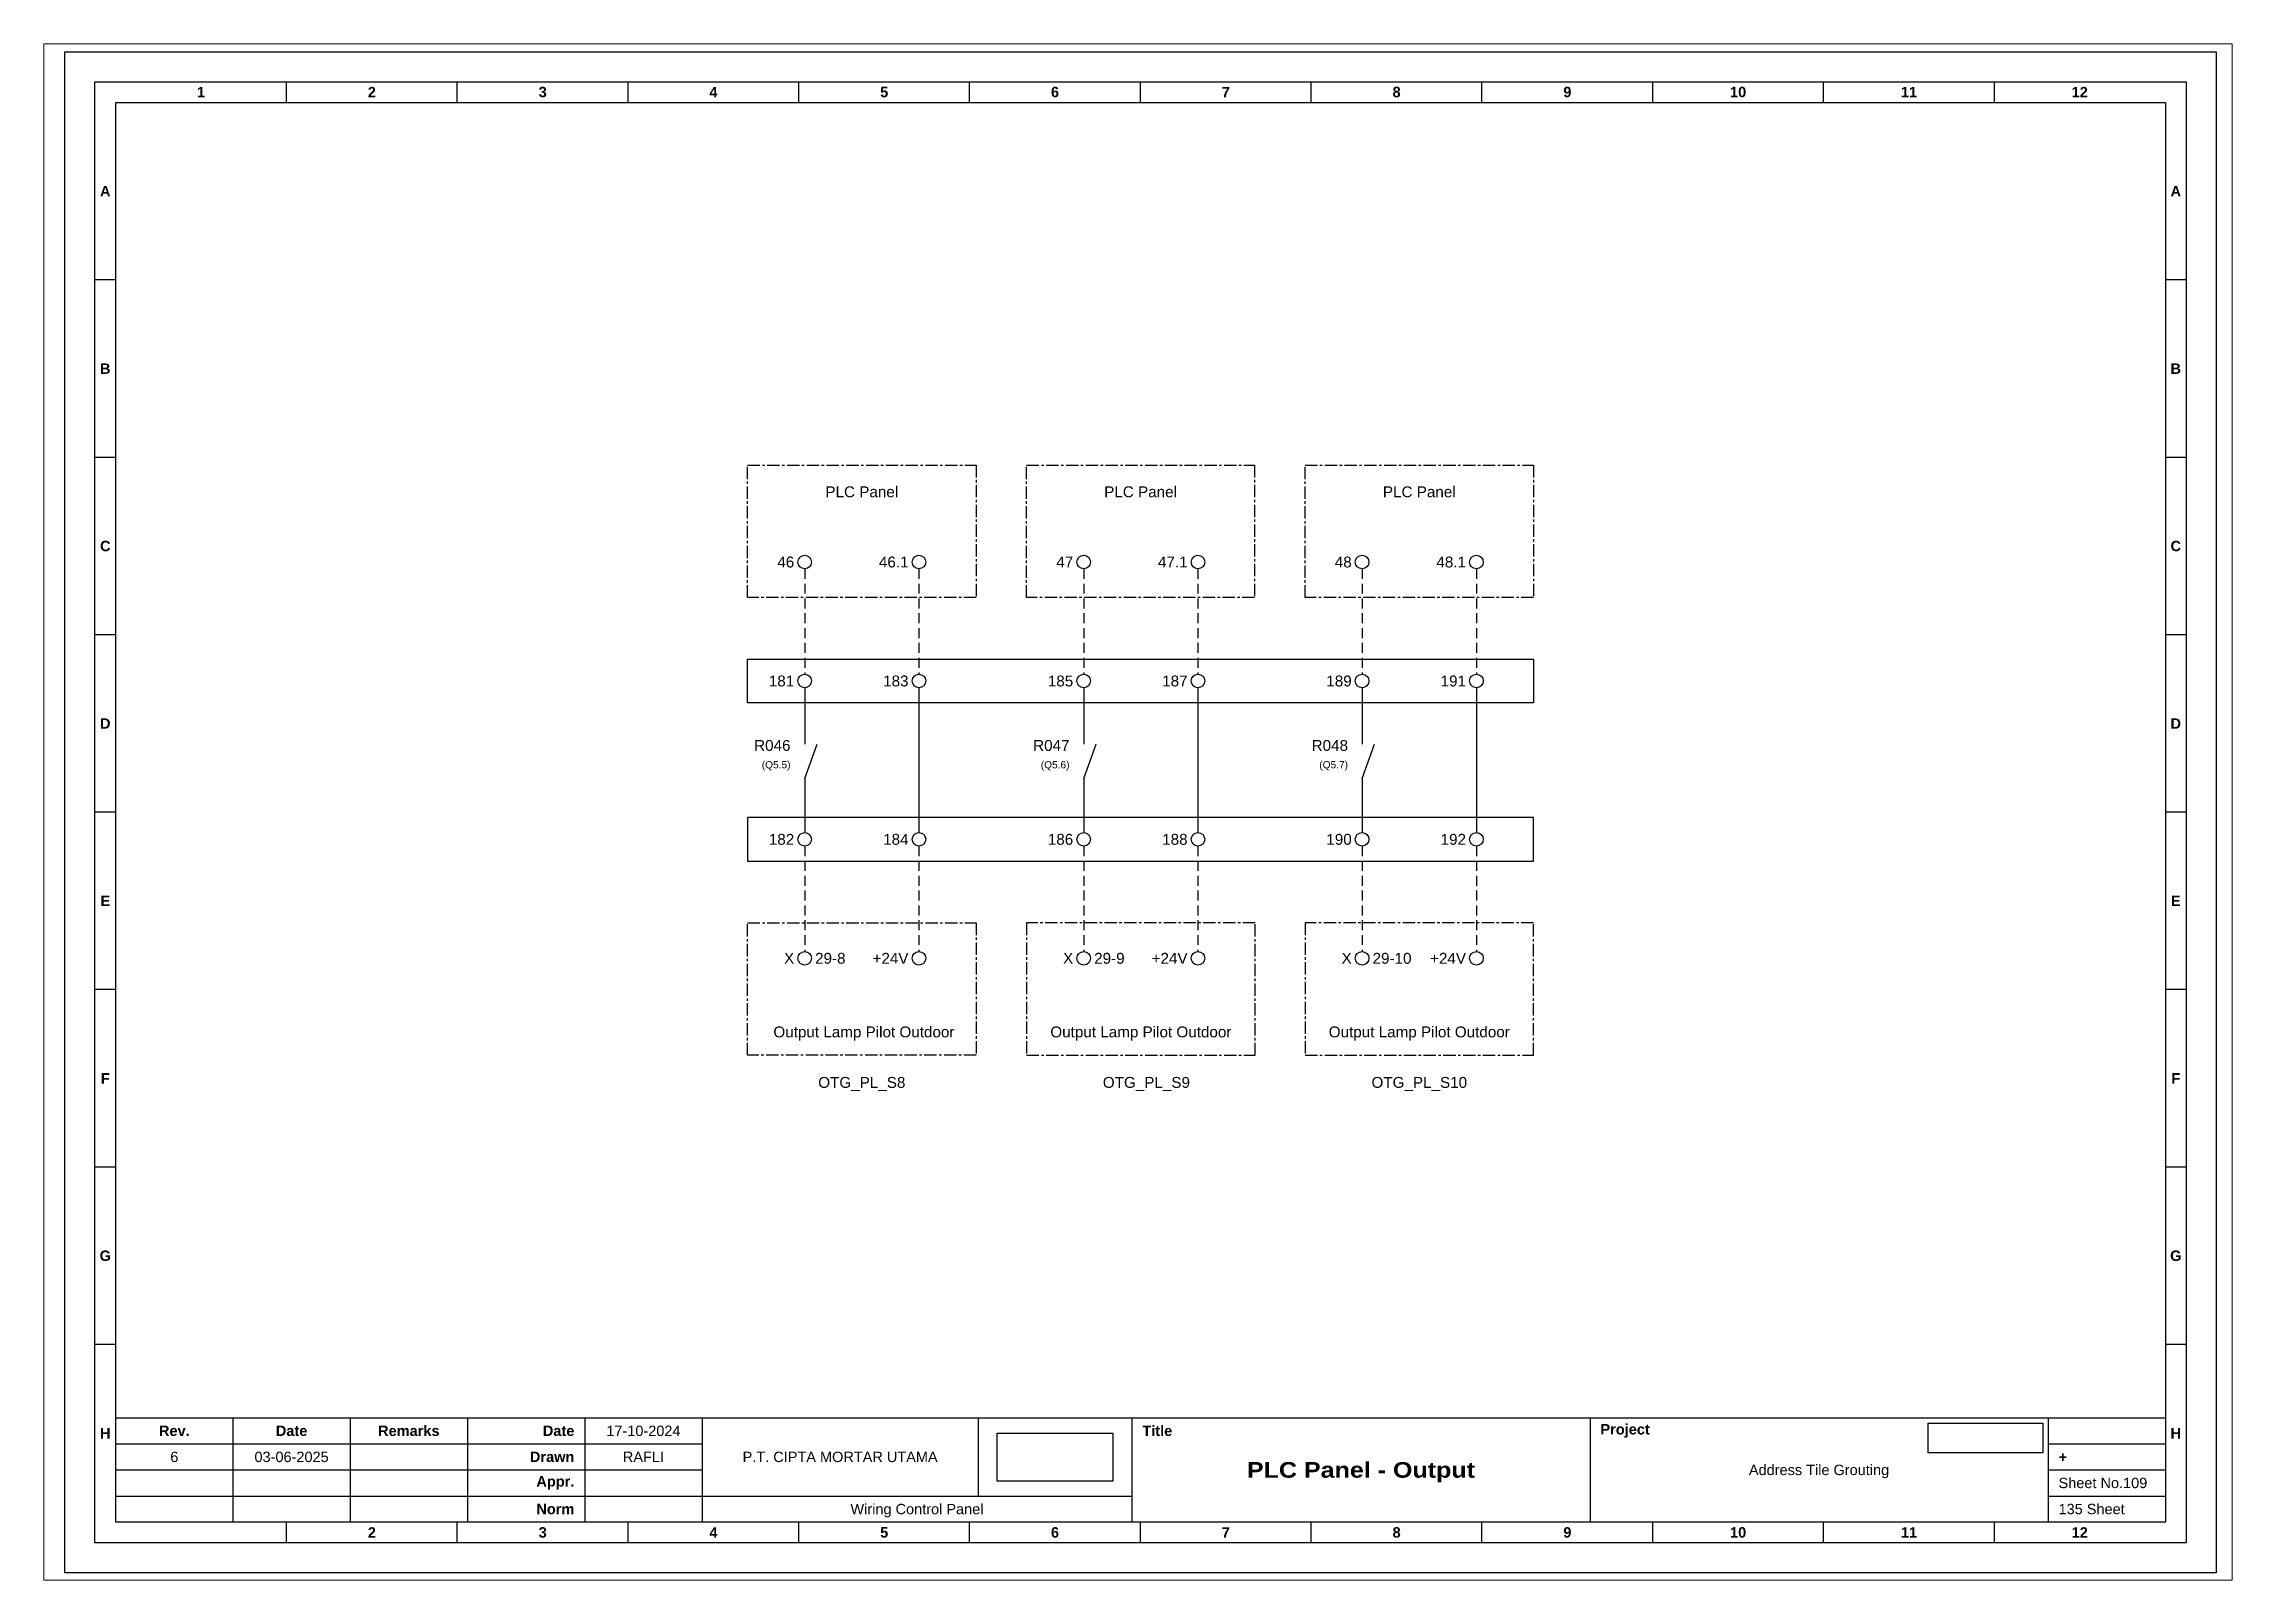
# Paper-space layout '109' of a CAD drawing. Header units: millimetres. Extents: x 0 to 291, y 0 to 204.
# The model-space entities are those that its viewports show. They can reach past a viewport. Long polylines and large blocks are cut down to what shows.
import ezdxf
from ezdxf.enums import TextEntityAlignment as Align

# ---------------------------------------------------------------- set-up
doc = ezdxf.new("R2010")
doc.units = ezdxf.units.MM
doc.linetypes.add('CENTER', pattern=[50.8, 31.75, -6.35, 6.35, -6.35])
doc.linetypes.add('HIDDEN', pattern=[9.525, 6.35, -3.175])
doc.layers.add('MU Project Line', color=7, linetype='Continuous', true_color=0xfefefe)
doc.styles.add('Bold', font='ariblk.ttf', dxfattribs={"height": 25.4})
doc.styles.get("Standard").update_dxf_attribs({"font": 'arial.ttf'})
picture_1 = doc.add_image_def('image1.png', size_in_pixel=(2048, 847))
picture_2 = doc.add_image_def('image2.png', size_in_pixel=(2092, 542))

# ---------------------------------------------------------------- blocks, each defined once
blk = doc.blocks.new('KOP MU PROJECT')
at = {"color": 6, "ltscale": 50}
for p, q in [((27.74, 184.05), (27.74, 186.66)), ((49.13, 184.05), (49.13, 186.66)), ((70.51, 184.05), (70.51, 186.66)), ((91.89, 184.05), (91.89, 186.66)), ((113.27, 184.05), (113.27, 186.66)), ((134.66, 184.05), (134.66, 186.66)), ((156.04, 184.05), (156.04, 186.66)), ((177.42, 184.05), (177.42, 186.66)), ((198.8, 184.05), (198.8, 186.66)), ((220.19, 184.05), (220.19, 186.66)), ((241.57, 184.05), (241.57, 186.66)), ((6.36, 161.84), (3.75, 161.84)), ((265.59, 161.84), (262.98, 161.84)), ((6.36, 139.63), (3.75, 139.63)), ((265.59, 139.63), (262.98, 139.63)), ((6.36, 117.42), (3.75, 117.42)), ((265.59, 117.42), (262.98, 117.42)), ((6.36, 95.22), (3.75, 95.22)), ((265.59, 95.22), (262.98, 95.22)), ((6.36, 73.01), (3.75, 73.01)), ((265.59, 73.01), (262.98, 73.01)), ((6.36, 50.8), (3.75, 50.8)), ((265.59, 50.8), (262.98, 50.8)), ((6.36, 28.59), (3.75, 28.59)), ((265.59, 28.59), (262.98, 28.59)), ((27.74, 3.75), (27.74, 6.36)), ((49.13, 3.75), (49.13, 6.36)), ((70.51, 3.75), (70.51, 6.36)), ((91.89, 3.75), (91.89, 6.36)), ((113.27, 3.75), (113.27, 6.36)), ((134.66, 3.75), (134.66, 6.36)), ((156.04, 3.75), (156.04, 6.36)), ((177.42, 3.75), (177.42, 6.36)), ((198.8, 3.75), (198.8, 6.36)), ((220.19, 3.75), (220.19, 6.36)), ((241.57, 3.75), (241.57, 6.36))]:
    blk.add_line(p, q, dxfattribs=at)
at = {"ltscale": 50}
for p, q in [((6.36, 19.41), (262.98, 19.41)), ((21.04, 19.41), (21.04, 6.36)), ((35.72, 19.41), (35.72, 6.36)), ((50.41, 19.41), (50.41, 6.36)), ((65.09, 19.41), (65.09, 6.36)), ((79.77, 19.41), (79.77, 6.36)), ((114.35, 19.41), (114.35, 9.62)), ((133.6, 19.41), (133.6, 6.36)), ((190.95, 19.41), (190.95, 6.36)), ((248.3, 19.41), (248.3, 6.36)), ((6.36, 16.15), (79.77, 16.15)), ((248.3, 16.15), (262.98, 16.15)), ((6.36, 12.89), (79.77, 12.89)), ((248.3, 12.89), (262.98, 12.89)), ((6.36, 9.62), (133.6, 9.62)), ((248.3, 9.62), (262.98, 9.62))]:
    blk.add_line(p, q, dxfattribs=at)
at = {"color": 1, "ltscale": 50}
blk.add_lwpolyline([(269.34, 0), (0, 0), (0, 190.41), (269.34, 190.41)], close=True, dxfattribs=at)
at = {"color": 6, "ltscale": 50}
for points in [[(265.59, 3.75), (3.75, 3.75), (3.75, 186.66), (265.59, 186.66)], [(262.98, 6.36), (6.36, 6.36), (6.36, 184.05), (262.98, 184.05)]]:
    blk.add_lwpolyline(points, close=True, dxfattribs=at)
at = {"ltscale": 50, "char_height": 1.305, "attachment_point": 4}
for s, width, heights, insert in [('\\pxqc;{\\fArial|b1|i0|c0|p34;1}', 21.3825, [2.51], (6.36, 185.36)), ('\\pxqc;{\\fArial|b1|i0|c0|p34;2}', 21.3825, [2.51], (27.74, 185.36)), ('\\pxqc;{\\fArial|b1|i0|c0|p34;3}', 21.3825, [2.51], (49.13, 185.36)), ('\\pxqc;{\\fArial|b1|i0|c0|p34;4}', 21.3825, [2.51], (70.51, 185.36)), ('\\pxqc;{\\fArial|b1|i0|c0|p34;5}', 21.3825, [2.51], (91.89, 185.36)), ('\\pxqc;{\\fArial|b1|i0|c0|p34;6}', 21.3825, [2.51], (113.27, 185.36)), ('\\pxqc;{\\fArial|b1|i0|c0|p34;7}', 21.3825, [2.51], (134.66, 185.36)), ('\\pxqc;{\\fArial|b1|i0|c0|p34;8}', 21.3825, [2.51], (156.04, 185.36)), ('\\pxqc;{\\fArial|b1|i0|c0|p34;9}', 21.3825, [2.51], (177.42, 185.36)), ('\\pxqc;{\\fArial|b1|i0|c0|p34;10}', 21.3825, [2.51], (198.8, 185.36)), ('\\pxqc;{\\fArial|b1|i0|c0|p34;11}', 21.3825, [2.51], (220.19, 185.36)), ('\\pxqc;{\\fArial|b1|i0|c0|p34;12}', 21.3825, [2.51], (241.57, 185.36)), ('\\pxqc;{\\fArial|b1|i0|c0|p34;A}', 2.61, [2.51], (3.75, 172.95)), ('\\pxqc;{\\fArial|b1|i0|c0|p34;A}', 2.61, [2.51], (262.98, 172.95)), ('\\pxqc;{\\fArial|b1|i0|c0|p34;B}', 2.61, [2.51], (3.75, 150.74)), ('\\pxqc;{\\fArial|b1|i0|c0|p34;B}', 2.61, [2.51], (262.98, 150.74)), ('\\pxqc;{\\fArial|b1|i0|c0|p34;C}', 2.61, [2.51], (3.75, 128.53)), ('\\pxqc;{\\fArial|b1|i0|c0|p34;C}', 2.61, [2.51], (262.98, 128.53)), ('\\pxqc;{\\fArial|b1|i0|c0|p34;D}', 2.61, [2.51], (3.75, 106.32)), ('\\pxqc;{\\fArial|b1|i0|c0|p34;D}', 2.61, [2.51], (262.98, 106.32)), ('\\pxqc;{\\fArial|b1|i0|c0|p34;E}', 2.61, [2.51], (3.75, 84.11)), ('\\pxqc;{\\fArial|b1|i0|c0|p34;E}', 2.61, [2.51], (262.98, 84.11)), ('\\pxqc;{\\fArial|b1|i0|c0|p34;F}', 2.61, [2.51], (3.75, 61.9)), ('\\pxqc;{\\fArial|b1|i0|c0|p34;F}', 2.61, [2.51], (262.98, 61.9)), ('\\pxqc;{\\fArial|b1|i0|c0|p34;G}', 2.61, [2.51], (3.75, 39.69)), ('\\pxqc;{\\fArial|b1|i0|c0|p34;G}', 2.61, [2.51], (262.98, 39.69)), ('\\pxqc;{\\fArial|b1|i0|c0|p34;H}', 2.61, [2.51], (3.75, 17.47)), ('\\pxqc;{\\fArial|b1|i0|c0|p34;Rev.}', 14.6811, [2.88], (6.36, 17.78)), ('\\pxqc;{\\fArial|b1|i0|c0|p34;Date}', 14.6811, [2.88], (21.04, 17.78)), ('\\pxqc;{\\fArial|b1|i0|c0|p34;Remarks}', 14.6811, [2.88], (35.72, 17.78)), ('\\pxqr;{\\fArial|b1|i0|c0|p34;Date}', 13.3761, [2.88], (50.41, 17.78)), ('\\pxql;{\\fArial|b1|i0|c0|p34;Title}', 50.2419, [2.88], (134.9, 17.78)), ('\\pxql;{\\fArial|b1|i0|c0|p34;Project}', 50.2419, [2.88], (192.25, 17.78)), ('\\pxqc;{\\fArial|b1|i0|c0|p34;H}', 2.61, [2.51], (262.98, 17.47)), ('\\pxqr;{\\fArial|b1|i0|c0|p34;Drawn}', 13.3761, [2.88], (50.41, 14.52)), ('\\pxql;{\\fArial|b1|i0|c0|p34;+}', 14.6811, [2.88], (249.61, 14.52)), ('\\pxqr;{\\fArial|b1|i0|c0|p34;Appr.}', 13.3761, [2.88], (50.41, 11.26)), ('\\pxqr;{\\fArial|b1|i0|c0|p34;Norm}', 13.3761, [2.88], (50.41, 7.99)), ('\\pxqc;{\\fArial|b1|i0|c0|p34;2}', 21.3825, [2.51], (27.74, 5.06)), ('\\pxqc;{\\fArial|b1|i0|c0|p34;3}', 21.3825, [2.51], (49.13, 5.06)), ('\\pxqc;{\\fArial|b1|i0|c0|p34;4}', 21.3825, [2.51], (70.51, 5.06)), ('\\pxqc;{\\fArial|b1|i0|c0|p34;5}', 21.3825, [2.51], (91.89, 5.06)), ('\\pxqc;{\\fArial|b1|i0|c0|p34;6}', 21.3825, [2.51], (113.27, 5.06)), ('\\pxqc;{\\fArial|b1|i0|c0|p34;7}', 21.3825, [2.51], (134.66, 5.06)), ('\\pxqc;{\\fArial|b1|i0|c0|p34;8}', 21.3825, [2.51], (156.04, 5.06)), ('\\pxqc;{\\fArial|b1|i0|c0|p34;9}', 21.3825, [2.51], (177.42, 5.06)), ('\\pxqc;{\\fArial|b1|i0|c0|p34;10}', 21.3825, [2.51], (198.8, 5.06)), ('\\pxqc;{\\fArial|b1|i0|c0|p34;11}', 21.3825, [2.51], (220.19, 5.06)), ('\\pxqc;{\\fArial|b1|i0|c0|p34;12}', 21.3825, [2.51], (241.57, 5.06))]:
    blk.add_mtext_dynamic_manual_height_columns(s, width=width, gutter_width=0.0326, heights=heights, dxfattribs=dict(at, insert=insert))
at = {"ltscale": 50}
for tag, p in [('DATECREATED', (72.43, 17.78)), ('REV', (13.7, 14.52)), ('REVDATE', (28.38, 14.52)), ('REMARKS', (43.06, 14.52)), ('DRAWN', (72.43, 14.52)), ('COMPANY', (97.06, 14.52)), ('APPR', (72.43, 11.26)), ('PROJECT', (219.62, 12.89)), ('NORM', (72.43, 7.99)), ('DRAWINGCATEGORY', (106.68, 7.99)), ('DESCRIPTION', (162.27, 10.03))]:
    blk.add_attdef(tag, text='', height=1.3, dxfattribs=at).set_placement(p, align=Align.MIDDLE_CENTER)
at = {"ltscale": 50, "style": 'Bold'}
blk.add_attdef('TITLE', text='', height=1.96, dxfattribs=at).set_placement((162.27, 12.89), align=Align.MIDDLE_CENTER)
at = {"ltscale": 50}
for tag, p in [('SHEETNUMBER', (249.61, 11.26)), ('TOTALSHEET', (249.61, 7.99))]:
    blk.add_attdef(tag, text='', height=1.3, dxfattribs=at).set_placement(p, align=Align.MIDDLE_LEFT)
image = blk.add_image(picture_1, insert=(116.72, 11.48), size_in_units=(14.5, 6), dxfattribs=at)
image.dxf.flags = 15
image = blk.add_image(picture_2, insert=(233.29, 15.04), size_in_units=(14.36, 3.72), dxfattribs=at)
image.dxf.flags = 15

msp = doc.modelspace()

# ---------------------------------------------------------------- linework, layer by layer
at = {"linetype": 'HIDDEN', "ltscale": 0.2}
for p, q in [((10975.32, 6145.36), (10975.32, 6130.87)), ((10991.05, 6145.36), (10991.05, 6130.87)), ((11013.72, 6145.36), (11013.72, 6130.87)), ((11029.45, 6145.36), (11029.45, 6130.87)), ((11052.04, 6145.36), (11052.04, 6130.87)), ((11067.78, 6145.36), (11067.78, 6130.87)), ((10975.32, 6107.2), (10975.32, 6092.71)), ((10991.05, 6107.2), (10991.05, 6092.71)), ((11013.72, 6107.2), (11013.72, 6092.71)), ((11029.45, 6107.2), (11029.45, 6092.71)), ((11052.04, 6107.2), (11052.04, 6092.71)), ((11067.78, 6107.2), (11067.78, 6092.71))]:
    msp.add_line(p, q, dxfattribs=at)
at = {"ltscale": 0.2}
for p, q in [((10975.32, 6128.99), (10975.32, 6121.23)), ((10991.05, 6128.99), (10991.05, 6109.08)), ((11013.72, 6128.99), (11013.72, 6121.23)), ((11029.45, 6128.99), (11029.45, 6109.08)), ((11052.04, 6128.99), (11052.04, 6121.23)), ((11067.78, 6128.99), (11067.78, 6109.08)), ((10975.32, 6116.53), (10977.03, 6121.23)), ((11013.72, 6116.53), (11015.43, 6121.23)), ((11052.04, 6116.53), (11053.75, 6121.23)), ((10975.32, 6116.53), (10975.32, 6109.08)), ((11013.72, 6116.53), (11013.72, 6109.08)), ((11052.04, 6116.53), (11052.04, 6109.08))]:
    msp.add_line(p, q, dxfattribs=at)
at = {"linetype": 'CENTER', "ltscale": 0.05}
for points in [[(10967.45, 6159.63), (10998.92, 6159.63), (10998.92, 6141.4), (10967.45, 6141.4)], [(11005.85, 6159.63), (11037.25, 6159.63), (11037.25, 6141.4), (11005.85, 6141.4)], [(11044.18, 6159.63), (11075.65, 6159.63), (11075.65, 6141.4), (11044.18, 6141.4)], [(10967.45, 6096.67), (10998.92, 6096.67), (10998.92, 6078.44), (10967.45, 6078.44)], [(11005.85, 6078.44), (11037.32, 6078.44), (11037.32, 6096.67), (11005.85, 6096.67)], [(11044.18, 6078.44), (11075.65, 6078.44), (11075.65, 6096.67), (11044.18, 6096.67)]]:
    msp.add_lwpolyline(points, close=True, dxfattribs=at)
at = {"ltscale": 0.05}
for points in [[(10967.45, 6132.93), (11075.65, 6132.93), (11075.65, 6126.92), (10967.45, 6126.92)], [(10967.45, 6105.13), (11075.65, 6105.13), (11075.65, 6111.14), (10967.45, 6111.14)]]:
    msp.add_lwpolyline(points, close=True, dxfattribs=at)
for centre in [(10975.32, 6146.3), (10991.05, 6146.3), (11013.72, 6146.3), (11029.45, 6146.3), (11052.04, 6146.3), (11067.78, 6146.3), (10975.32, 6129.93), (10991.05, 6129.93), (11013.72, 6129.93), (11029.45, 6129.93), (11052.04, 6129.93), (11067.78, 6129.93), (10975.32, 6108.14), (10991.05, 6108.14), (11013.72, 6108.14), (11029.45, 6108.14), (11052.04, 6108.14), (11067.78, 6108.14), (10975.32, 6091.77), (10991.05, 6091.77), (11013.72, 6091.77), (11029.45, 6091.77), (11052.04, 6091.77), (11067.78, 6091.77)]:
    msp.add_circle(centre, 0.938)

# ---------------------------------------------------------------- block references
at = {"xscale": 1.099296583304004, "yscale": 1.099296583304004, "zscale": 1.099296583304004}
msp.add_blockref('KOP MU PROJECT', (10873.5, 6007.2), dxfattribs=at).add_auto_attribs({'TITLE': 'PLC Panel - Output', 'PROJECT': 'Address Tile Grouting', 'COMPANY': 'P.T. CIPTA MORTAR UTAMA', 'DRAWINGCATEGORY': 'Wiring Control Panel', 'DRAWN': 'RAFLI', 'DATECREATED': '17-10-2024', 'REVDATE': '03-06-2025', 'REV': '6', 'SHEETNUMBER': 'Sheet No.109', 'TOTALSHEET': '135 Sheet'})

# ---------------------------------------------------------------- texts
for s, p in [('PLC Panel', (10983.18, 6156.71)), ('PLC Panel', (11021.55, 6156.71)), ('PLC Panel', (11059.91, 6156.71)), ('OTG_PL_S8', (10983.18, 6075.44)), ('OTG_PL_S9', (11022.35, 6075.44)), ('OTG_PL_S10', (11059.91, 6075.44))]:
    msp.add_text(s, height=1.5).set_placement(p, align=Align.TOP_CENTER)
for s, height, p in [('46', 1.5, (10973.88, 6146.3)), ('46.1', 1.5, (10989.61, 6146.3)), ('47', 1.5, (11012.28, 6146.3)), ('47.1', 1.5, (11028.02, 6146.3)), ('48', 1.5, (11050.61, 6146.3)), ('48.1', 1.5, (11066.34, 6146.3)), ('181', 1.5, (10973.88, 6129.93)), ('183', 1.5, (10989.61, 6129.93)), ('185', 1.5, (11012.28, 6129.93)), ('187', 1.5, (11028.02, 6129.93)), ('189', 1.5, (11050.61, 6129.93)), ('191', 1.5, (11066.34, 6129.93)), ('R046', 1.5, (10973.37, 6121.06)), ('R047', 1.5, (11011.77, 6121.06)), ('R048', 1.5, (11050.1, 6121.06)), ('(Q5.5)', 1, (10973.37, 6118.41)), ('(Q5.6)', 1, (11011.77, 6118.41)), ('(Q5.7)', 1, (11050.1, 6118.41)), ('182', 1.5, (10973.88, 6108.14)), ('184', 1.5, (10989.61, 6108.14)), ('186', 1.5, (11012.28, 6108.14)), ('188', 1.5, (11028.02, 6108.14)), ('190', 1.5, (11050.61, 6108.14)), ('192', 1.5, (11066.34, 6108.14)), ('X', 1.5, (10973.88, 6091.77)), ('+24V', 1.5, (10989.61, 6091.77)), ('X', 1.5, (11012.28, 6091.77)), ('+24V', 1.5, (11028.02, 6091.77)), ('X', 1.5, (11050.61, 6091.77)), ('+24V', 1.5, (11066.34, 6091.77))]:
    msp.add_text(s, height=height).set_placement(p, align=Align.MIDDLE_RIGHT)
for s, p in [('29-8', (10976.75, 6091.77)), ('29-9', (11015.16, 6091.77)), ('29-10', (11053.48, 6091.77))]:
    msp.add_text(s, height=1.5).set_placement(p, align=Align.MIDDLE_LEFT)
for p in [(10983.47, 6080.44), (11021.59, 6080.44), (11059.91, 6080.44)]:
    msp.add_text('Output Lamp Pilot Outdoor', height=1.5).set_placement(p, align=Align.BOTTOM_CENTER)

psp = doc.layouts.new('109')

# ---------------------------------------------------------------- viewports
at = {"layer": 'MU Project Line'}
psp.add_viewport(center=(145.54, 102.16), size=(291.09, 204.3193), view_center_point=(11021.19, 6111.9), view_height=211.4248, dxfattribs=at)

doc.saveas('drawing.dxf')
